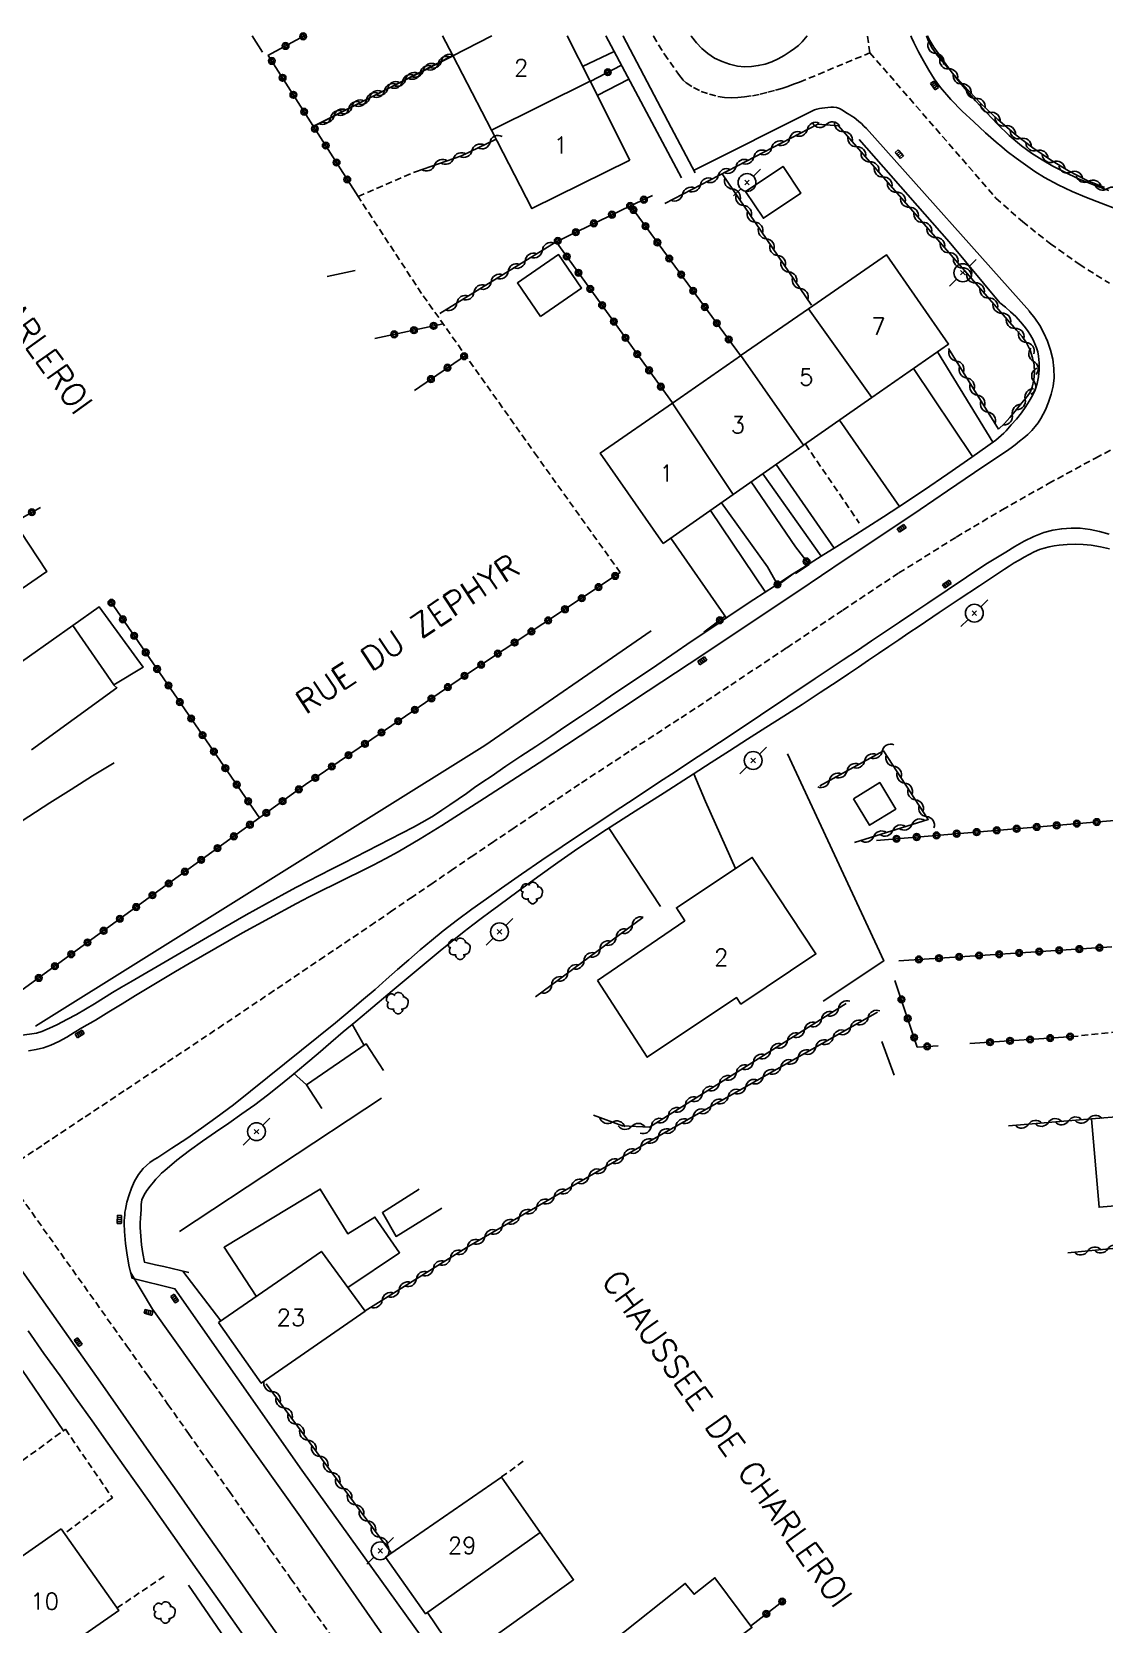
# Model space of a CAD drawing. Header units: millimetres. Extents: x 147000 to 148000, y 141000 to 142001.
# Drawn here: x 147437.1 to 147517.2, y 141881.4 to 142000.3 of the extents above; entities that cross this region are included whole.
import ezdxf
from ezdxf.enums import TextEntityAlignment as Align

# ---------------------------------------------------------------- set-up
doc = ezdxf.new("R2010")
doc.units = ezdxf.units.MM
doc.linetypes.add('DASHED', pattern=[0.75, 0.5, -0.25])
doc.layers.get('0').update_dxf_attribs({"linetype": 'CONTINUOUS'})
for name, color, linetype in [('W0001', 6, 'DASHED'), ('W0004', 5, 'CONTINUOUS'), ('W0008', 7, 'CONTINUOUS'), ('W0010', 4, 'CONTINUOUS'), ('W0014', 7, 'CONTINUOUS'), ('W0017', 7, 'CONTINUOUS'), ('W0051', 7, 'CONTINUOUS'), ('W0101', 7, 'CONTINUOUS'), ('W0104', 1, 'CONTINUOUS'), ('W0112', 1, 'DASHED'), ('W0300', 7, 'CONTINUOUS'), ('W0310', 3, 'CONTINUOUS'), ('W0323', 7, 'CONTINUOUS'), ('W0401', 7, 'CONTINUOUS'), ('W0439', 7, 'CONTINUOUS'), ('W0473', 7, 'CONTINUOUS'), ('W0989', 7, 'CONTINUOUS'), ('W0991', 7, 'CONTINUOUS'), ('W1102', 7, 'CONTINUOUS')]:
    doc.layers.add(name, color=color, linetype=linetype)
doc.styles.get("Standard").update_dxf_attribs({"font": 'romans.shx', "width": 0.85})

# ---------------------------------------------------------------- blocks, each defined once
blk = doc.blocks.new('T473')
for p, q in [((-0.166667, 0.166667), (0.166667, -0.166667)), ((-0.166667, -0.166667), (0.166667, 0.166667)), ((0.500001, 0.500001), (1.000002, 1.000002)), ((-1.000002, -1.000002), (-0.500001, -0.500001))]:
    blk.add_line(p, q)
blk.add_ellipse((0, 0), major_axis=(0.471405, 0.471405), ratio=1, start_param=5.4977871438, end_param=11.780972451)
blk = doc.blocks.new('T300')
for p, q in [((-0.8, 0.51), (-0.86, 0.34)), ((-0.86, 0.34), (-0.86, 0.17)), ((-0.86, 0.17), (-0.74, 0.06)), ((-0.69, 0.63), (-0.8, 0.51)), ((-0.8, -0.06), (-0.74, 0.06)), ((-0.74, 0.06), (-0.69, 0.11)), ((-0.57, 0.69), (-0.69, 0.63)), ((-0.46, 0.69), (-0.57, 0.69)), ((-0.29, 0.63), (-0.46, 0.69)), ((-0.29, 0.63), (-0.17, 0.74)), ((-0.23, 0.57), (-0.29, 0.63)), ((-0.17, 0.74), (-0.06, 0.8)), ((-0.06, 0.8), (0.06, 0.8)), ((0.06, 0.8), (0.23, 0.74)), ((0.23, 0.74), (0.34, 0.63)), ((0.34, 0.63), (0.4, 0.51)), ((0.46, 0.46), (0.34, 0.46)), ((0.4, 0.51), (0.4, 0.46)), ((0.57, 0.4), (0.46, 0.46)), ((0.57, 0.4), (0.69, 0.29)), ((0.69, 0.29), (0.74, 0.17)), ((0.74, 0.06), (0.69, -0.17)), ((0.74, 0.17), (0.74, 0.06)), ((-0.8, -0.17), (-0.8, -0.06)), ((-0.8, -0.23), (-0.8, -0.17)), ((-0.74, -0.34), (-0.8, -0.23)), ((-0.69, -0.4), (-0.74, -0.34)), ((-0.51, -0.46), (-0.69, -0.4)), ((-0.4, -0.46), (-0.51, -0.46)), ((-0.4, -0.46), (-0.34, -0.46)), ((-0.34, -0.46), (-0.34, -0.4)), ((-0.34, -0.51), (-0.34, -0.46)), ((-0.29, -0.63), (-0.34, -0.51)), ((-0.17, -0.74), (-0.29, -0.63)), ((-0.06, -0.8), (-0.17, -0.74)), ((0.06, -0.8), (-0.06, -0.8)), ((0.17, -0.74), (0.06, -0.8)), ((0.23, -0.69), (0.17, -0.74)), ((0.29, -0.46), (0.23, -0.46)), ((0.29, -0.63), (0.23, -0.69)), ((0.46, -0.4), (0.29, -0.46)), ((0.34, -0.51), (0.29, -0.63)), ((0.34, -0.51), (0.34, -0.46)), ((0.57, -0.34), (0.46, -0.4)), ((0.63, -0.29), (0.57, -0.34)), ((0.69, -0.17), (0.63, -0.29))]:
    blk.add_line(p, q)
blk = doc.blocks.new('T401')
for p, q in [((-0.3, 0.3), (0, 0.3)), ((-0.3, -0.25), (-0.3, 0.3)), ((-0.3, 0.15), (0, 0.15)), ((-0.3, 0), (0, 0)), ((0, 0.3), (0, -0.25)), ((-0.3, -0.15), (0, -0.15)), ((-0.3, -0.25), (-0.3, -0.3)), ((-0.3, -0.3), (0, -0.3)), ((0, -0.3), (0, -0.25))]:
    blk.add_line(p, q)
blk = doc.blocks.new('t310o')
at = {"color": 0, "linetype": 'Continuous'}
for centre, start, end in [((-0.5, 0.38), 216.8699, 323.1304), ((0.5, -0.37), 36.8699, 143.1303)]:
    blk.add_arc(centre, 0.625, start, end, dxfattribs=at)
blk = doc.blocks.new('t323o')
at = {"color": 0, "linetype": 'Continuous'}
for radius in [0.25, 0.15]:
    blk.add_circle((0, 0), radius, dxfattribs=at)

msp = doc.modelspace()

# ---------------------------------------------------------------- linework, layer by layer
at = {"layer": 'W0001'}
for points in [[(147483.49, 142000), (147483.51, 141999.97), (147484.33, 141998.65), (147485.21, 141997.38), (147485.38, 141997.14), (147485.56, 141996.91), (147485.75, 141996.68), (147485.97, 141996.49), (147486.51, 141996.14), (147487.09, 141995.85), (147487.7, 141995.63), (147488.32, 141995.47), (147488.82, 141995.39), (147489.33, 141995.37), (147489.83, 141995.39), (147490.33, 141995.44), (147490.92, 141995.52), (147491.5, 141995.64), (147492.07, 141995.78), (147492.64, 141995.93), (147493.1, 141996.07), (147493.55, 141996.22), (147493.99, 141996.38), (147494.44, 141996.54), (147499.69, 141998.73)], [(147499.69, 141998.73), (147499.5, 142000)], [(147499.69, 141998.73), (147509.1, 141987.88), (147511.09, 141986.12), (147513.17, 141984.47), (147515.33, 141982.93), (147517.58, 141981.51)], [(147434.9, 141915.17), (147437.99, 141917.2), (147441.07, 141919.25), (147444.15, 141921.29), (147447.23, 141923.35), (147451.02, 141925.88), (147454.8, 141928.42), (147458.58, 141930.97), (147462.36, 141933.52), (147463.87, 141934.55), (147465.38, 141935.58), (147466.89, 141936.61), (147468.4, 141937.64), (147469.91, 141938.67), (147471.42, 141939.7), (147472.94, 141940.72), (147474.45, 141941.74), (147478.15, 141944.2), (147481.86, 141946.64), (147485.58, 141949.06), (147489.29, 141951.5), (147493.48, 141954.29), (147497.66, 141957.1), (147501.86, 141959.88), (147506.14, 141962.56), (147509.57, 141964.59), (147513.04, 141966.56), (147516.54, 141968.46), (147520.08, 141970.3)], [(147434.9, 141915.17), (147444.18, 141902.12), (147445.72, 141899.95), (147447.25, 141897.77), (147448.78, 141895.6), (147450.31, 141893.43), (147451.84, 141891.26), (147453.37, 141889.08), (147454.9, 141886.91), (147456.44, 141884.74), (147457.97, 141882.57), (147459.51, 141880.41)]]:
    msp.add_lwpolyline(points, dxfattribs=at)
at = {"layer": 'W0004'}
msp.add_lwpolyline([(147444.47, 141907.59), (147446.1, 141904.87), (147457.15, 141889.36), (147468.04, 141873.73), (147480.2, 141856.61), (147493.52, 141837.66), (147505.33, 141821.07), (147515.42, 141806.83), (147524.98, 141793.49), (147534.14, 141780.51), (147543.08, 141767.74), (147552.15, 141755.16), (147561.49, 141741.84), (147567.3, 141733.54), (147579.42, 141716.52), (147592.25, 141698.47), (147601.84, 141684.98), (147611.7, 141671)], dxfattribs=at)
at = {"layer": 'W0008'}
msp.add_lwpolyline([(147486.32, 142000), (147486.37, 141999.94), (147486.73, 141999.48), (147487.13, 141999.04), (147487.58, 141998.67), (147488.09, 141998.34), (147488.64, 141998.08), (147489.21, 141997.87), (147489.8, 141997.74), (147490.32, 141997.69), (147490.84, 141997.7), (147491.35, 141997.77), (147491.86, 141997.88), (147492.36, 141998.05), (147492.83, 141998.27), (147493.29, 141998.53), (147493.73, 141998.82), (147494.05, 141999.04), (147494.35, 141999.28), (147494.63, 141999.55), (147494.88, 141999.84), (147495, 142000)], dxfattribs=at)
at = {"layer": 'W0010'}
msp.add_lwpolyline([(147448.8, 141884.27), (147450.31, 141882.05), (147451.82, 141879.84), (147453.35, 141877.63), (147454.89, 141875.43), (147456.36, 141873.35), (147457.84, 141871.26), (147459.34, 141869.19), (147460.84, 141867.12)], dxfattribs=at)
at = {"layer": 'W0014'}
for points in [[(147479.97, 142000), (147485.62, 141989.4)], [(147481.24, 142000), (147481.26, 141999.97), (147483.05, 141996.56), (147484.85, 141993.16), (147486.64, 141989.76)], [(147518.13, 141987.05), (147516.95, 141987.5), (147515.87, 141987.93), (147514.8, 141988.38), (147513.75, 141988.87), (147512.72, 141989.42), (147512, 141989.87), (147511.3, 141990.35), (147510.62, 141990.86), (147509.95, 141991.37), (147509.53, 141991.71), (147509.12, 141992.05), (147508.71, 141992.4), (147508.32, 141992.76), (147507.44, 141993.57), (147506.58, 141994.38), (147505.74, 141995.24), (147504.96, 141996.14), (147504.5, 141996.78), (147504.08, 141997.44), (147503.7, 141998.12), (147503.32, 141998.81), (147503.14, 141999.16), (147502.96, 141999.51), (147502.8, 141999.87), (147502.75, 142000)], [(147503.99, 142000), (147504.17, 141999.65), (147504.47, 141999.16), (147504.78, 141998.7), (147505.11, 141998.24), (147505.69, 141997.44), (147506.29, 141996.65), (147506.92, 141995.89), (147507.57, 141995.14), (147508.39, 141994.26), (147509.22, 141993.39), (147510.09, 141992.56), (147511.01, 141991.79), (147511.77, 141991.24), (147512.56, 141990.73), (147513.36, 141990.26), (147514.19, 141989.83), (147515.28, 141989.32), (147516.4, 141988.86), (147517.53, 141988.44)], [(147486.55, 141989.97), (147495.54, 141994.48)], [(147495.54, 141994.48), (147495.73, 141994.53), (147495.92, 141994.56), (147496.12, 141994.6), (147496.32, 141994.62), (147496.54, 141994.64), (147496.76, 141994.66), (147496.98, 141994.67), (147497.2, 141994.64), (147497.42, 141994.56), (147497.63, 141994.45), (147497.82, 141994.33), (147498.01, 141994.2), (147498.18, 141994.1), (147498.34, 141994), (147498.5, 141993.89), (147498.65, 141993.77), (147498.86, 141993.61), (147499.05, 141993.44), (147499.24, 141993.26), (147499.43, 141993.07)], [(147499.43, 141993.07), (147511.6, 141979.42)], [(147498.89, 141992.26), (147505.61, 141984.61), (147509.4, 141980.06)], [(147509.39, 141980.06), (147509.81, 141979.73), (147510.2, 141979.39), (147510.58, 141979.02), (147510.94, 141978.63), (147511.2, 141978.32), (147511.45, 141977.99), (147511.68, 141977.65), (147511.88, 141977.29), (147512.01, 141977), (147512.13, 141976.7), (147512.22, 141976.39), (147512.29, 141976.07), (147512.34, 141975.56), (147512.34, 141975.04), (147512.29, 141974.53), (147512.19, 141974.02), (147512.04, 141973.56), (147511.83, 141973.12), (147511.59, 141972.71), (147511.33, 141972.3), (147511, 141971.83), (147510.64, 141971.37), (147510.25, 141970.93), (147509.86, 141970.5), (147509.68, 141970.32), (147509.49, 141970.14), (147509.3, 141969.96), (147509.1, 141969.79)], [(147511.59, 141979.42), (147512.01, 141978.91), (147512.38, 141978.36), (147512.69, 141977.78), (147512.96, 141977.18), (147513.18, 141976.52), (147513.34, 141975.84), (147513.43, 141975.15), (147513.44, 141974.46), (147513.37, 141973.83), (147513.23, 141973.23), (147513.03, 141972.64), (147512.8, 141972.06), (147512.64, 141971.73), (147512.46, 141971.41), (147512.26, 141971.1), (147512.04, 141970.81), (147511.78, 141970.51), (147511.48, 141970.23), (147511.18, 141969.96), (147510.87, 141969.71), (147510.55, 141969.45), (147510.23, 141969.21), (147509.89, 141968.98), (147509.55, 141968.76)], [(147509.55, 141968.76), (147507.51, 141967.38), (147505.48, 141966), (147503.44, 141964.62), (147501.4, 141963.25), (147497.85, 141960.87), (147494.3, 141958.49), (147490.75, 141956.12), (147487.2, 141953.76), (147483.13, 141951.06), (147479.07, 141948.37), (147474.99, 141945.7), (147470.9, 141943.05), (147469.3, 141942.03), (147467.71, 141941.01), (147466.1, 141940.01), (147464.46, 141939.05), (147463.53, 141938.54), (147462.58, 141938.04), (147461.63, 141937.57), (147460.67, 141937.1), (147459.71, 141936.63), (147458.75, 141936.16), (147457.8, 141935.68), (147456.85, 141935.19), (147454.83, 141934.1), (147452.82, 141932.98), (147450.82, 141931.85), (147448.83, 141930.7), (147447.82, 141930.11), (147446.82, 141929.51), (147445.82, 141928.91), (147444.83, 141928.3), (147443.83, 141927.69), (147442.84, 141927.08), (147441.84, 141926.48), (147440.83, 141925.89), (147440.26, 141925.55), (147439.7, 141925.2), (147439.11, 141924.87), (147438.5, 141924.6), (147437.96, 141924.41), (147437.4, 141924.27), (147436.84, 141924.17)], [(147509.1, 141969.79), (147507.31, 141968.52), (147505.5, 141967.27), (147503.68, 141966.03), (147501.85, 141964.81), (147500.7, 141964.06), (147499.54, 141963.31), (147498.37, 141962.58), (147497.21, 141961.85), (147496.04, 141961.12), (147494.88, 141960.39), (147493.71, 141959.65), (147492.56, 141958.9), (147491.02, 141957.89), (147489.48, 141956.86), (147487.95, 141955.83), (147486.42, 141954.8), (147484.9, 141953.76), (147483.37, 141952.72), (147481.84, 141951.69), (147480.31, 141950.66), (147479.2, 141949.91), (147478.08, 141949.16), (147476.97, 141948.42), (147475.85, 141947.67), (147474.74, 141946.92), (147473.62, 141946.18), (147472.5, 141945.43), (147471.39, 141944.68), (147470.77, 141944.26), (147470.16, 141943.84), (147469.55, 141943.41), (147468.94, 141942.98), (147468.32, 141942.56), (147467.7, 141942.15), (147467.08, 141941.74), (147466.44, 141941.36), (147465.59, 141940.88), (147464.73, 141940.43), (147463.86, 141939.99), (147462.99, 141939.55), (147462.11, 141939.1), (147461.24, 141938.65), (147460.36, 141938.2), (147459.48, 141937.76), (147458.61, 141937.31), (147457.73, 141936.86), (147456.86, 141936.4), (147455.99, 141935.94), (147453.09, 141934.33), (147450.21, 141932.68), (147447.34, 141931.01), (147444.47, 141929.34), (147443.79, 141928.94), (147443.12, 141928.53), (147442.44, 141928.12), (147441.77, 141927.7), (147441.09, 141927.3), (147440.41, 141926.9), (147439.71, 141926.51), (147439.01, 141926.15), (147438.63, 141925.96), (147438.24, 141925.79), (147437.84, 141925.63), (147437.44, 141925.49)], [(147446.43, 141916.17), (147447.55, 141916.9), (147448.66, 141917.64), (147449.75, 141918.39), (147450.83, 141919.17), (147452.14, 141920.15), (147453.42, 141921.16), (147454.7, 141922.18), (147455.97, 141923.2), (147457.24, 141924.22), (147458.5, 141925.25), (147459.76, 141926.28), (147461.02, 141927.32), (147461.87, 141928.04), (147462.72, 141928.77), (147463.56, 141929.51), (147464.4, 141930.25), (147465.24, 141930.98), (147466.09, 141931.71), (147466.95, 141932.43), (147467.82, 141933.13), (147468.88, 141933.96), (147469.96, 141934.76), (147471.06, 141935.54), (147472.16, 141936.32), (147473.66, 141937.37), (147475.17, 141938.41), (147476.69, 141939.43), (147478.21, 141940.45), (147479.36, 141941.22), (147480.51, 141941.98), (147481.66, 141942.74), (147482.82, 141943.5), (147483.97, 141944.26), (147485.13, 141945.02), (147486.28, 141945.78), (147487.43, 141946.54), (147489.47, 141947.89), (147491.52, 141949.25), (147493.56, 141950.62), (147495.6, 141951.98), (147496.65, 141952.68), (147497.7, 141953.39), (147498.75, 141954.09), (147499.81, 141954.8), (147500.86, 141955.51), (147501.91, 141956.21), (147502.97, 141956.91), (147504.02, 141957.61), (147505.47, 141958.58), (147506.9, 141959.56), (147508.35, 141960.52), (147509.84, 141961.43), (147510.52, 141961.84), (147511.2, 141962.24), (147511.92, 141962.61), (147512.67, 141962.89), (147513.34, 141963.06), (147514.02, 141963.18), (147514.71, 141963.23), (147515.4, 141963.21), (147516.13, 141963.12), (147516.85, 141962.97), (147517.55, 141962.77)], [(147517.59, 141961.67), (147516.91, 141961.83), (147516.22, 141961.94), (147515.62, 141962), (147515.02, 141962.02), (147514.43, 141961.99), (147513.83, 141961.94), (147513.46, 141961.89), (147513.08, 141961.82), (147512.71, 141961.73), (147512.35, 141961.62), (147511.96, 141961.45), (147511.58, 141961.26), (147511.21, 141961.05), (147510.84, 141960.84), (147510.47, 141960.62), (147510.1, 141960.39), (147509.73, 141960.16), (147509.37, 141959.91)], [(147509.37, 141959.91), (147507.87, 141958.92), (147506.36, 141957.92), (147504.86, 141956.92), (147503.36, 141955.91), (147502.6, 141955.4), (147501.85, 141954.89), (147501.1, 141954.38), (147500.34, 141953.86), (147499.59, 141953.35), (147498.83, 141952.83), (147498.08, 141952.33), (147497.32, 141951.82), (147495.97, 141950.94), (147494.62, 141950.06), (147493.27, 141949.18), (147491.91, 141948.32), (147490.55, 141947.45), (147489.2, 141946.58), (147487.84, 141945.71), (147486.48, 141944.84), (147484.33, 141943.46), (147482.16, 141942.09), (147480, 141940.7), (147477.87, 141939.28), (147476.37, 141938.24), (147474.89, 141937.18), (147473.42, 141936.11), (147471.96, 141935.03), (147471.31, 141934.55), (147470.66, 141934.07), (147470.02, 141933.59), (147469.39, 141933.09), (147467.58, 141931.64), (147465.79, 141930.15), (147464.01, 141928.66), (147462.23, 141927.17), (147461.29, 141926.38), (147460.35, 141925.59), (147459.42, 141924.79), (147458.48, 141923.99), (147457.55, 141923.2), (147456.6, 141922.41), (147455.65, 141921.64), (147454.69, 141920.87), (147453.74, 141920.15), (147452.77, 141919.46), (147451.8, 141918.78), (147450.81, 141918.11), (147449.84, 141917.43), (147448.87, 141916.73), (147447.92, 141916), (147447.01, 141915.23), (147446.78, 141915.03), (147446.57, 141914.82), (147446.36, 141914.6), (147446.17, 141914.37), (147445.92, 141914.06), (147445.68, 141913.75), (147445.47, 141913.41), (147445.31, 141913.04), (147445.27, 141912.87), (147445.26, 141912.69), (147445.26, 141912.51), (147445.26, 141912.33), (147445.23, 141912), (147445.21, 141911.67), (147445.19, 141911.33), (147445.18, 141910.99), (147445.22, 141910.34), (147445.28, 141909.69), (147445.38, 141909.04), (147445.5, 141908.39)], [(147437.43, 141925.49), (147436.19, 141925.32)], [(147444.57, 141907.18), (147444.36, 141908.04), (147444.2, 141908.91), (147444.08, 141909.79), (147444.01, 141910.67), (147444, 141910.88), (147443.99, 141911.09), (147443.99, 141911.29), (147443.99, 141911.5), (147444, 141911.71), (147444.02, 141911.92), (147444.04, 141912.13), (147444.07, 141912.33), (147444.19, 141912.88), (147444.35, 141913.41), (147444.54, 141913.93), (147444.76, 141914.43), (147444.9, 141914.69), (147445.05, 141914.94), (147445.22, 141915.17), (147445.41, 141915.39), (147445.64, 141915.62), (147445.89, 141915.83), (147446.16, 141916.02), (147446.44, 141916.19)], [(147445.48, 141908.39), (147445.69, 141908.35), (147445.91, 141908.3), (147446.12, 141908.25), (147446.33, 141908.2), (147446.95, 141908.06), (147447.57, 141907.91), (147448.19, 141907.77), (147448.81, 141907.62)], [(147548.99, 141763.9), (147535.04, 141783.04), (147517.62, 141808.08), (147508.08, 141821.49), (147492.16, 141843.61), (147475.06, 141868.07), (147457.26, 141892.86), (147447.77, 141906.4), (147444.56, 141907.2)], [(147451.21, 141904.02), (147448.36, 141907.72)], [(147435.5, 141901.62), (147439.45, 141895.8)]]:
    msp.add_lwpolyline(points, dxfattribs=at)
at = {"layer": 'W0017'}
for points in [[(147478.23, 141997.7), (147480.58, 141998.84)], [(147481.69, 141996.76), (147479.32, 141995.55)], [(147504.74, 141976.4), (147508.88, 141969.64)], [(147507.34, 141968.58), (147502.94, 141975.14)], [(147497.41, 141971.29), (147501.91, 141964.85)], [(147497.02, 141961.72), (147492.68, 141967.98)], [(147490.82, 141966.67), (147494.12, 141961.82)], [(147491.69, 141967.29), (147496.04, 141961.12)], [(147492.05, 141960.33), (147488.59, 141965.12)], [(147487.77, 141964.54), (147491.89, 141958.45)], [(147484.82, 141962.48), (147488.97, 141956.49)], [(147428.4, 141935.86), (147430.49, 141937.35), (147432.59, 141938.82), (147434.71, 141940.26), (147436.85, 141941.68), (147438.43, 141942.7), (147440.02, 141943.71), (147441.62, 141944.71), (147443.23, 141945.68)], [(147489.65, 141937.79), (147487.4, 141942.8), (147486.53, 141944.87)], [(147480.21, 141940.79), (147484.04, 141934.95)], [(147461.02, 141926.16), (147461.91, 141924.58)], [(147456.64, 141922.5), (147457.6, 141921.65)]]:
    msp.add_lwpolyline(points, dxfattribs=at)
at = {"layer": 'W0051'}
for points in [[(147435.31, 141909.21), (147440.3, 141902.13), (147442.21, 141899.42), (147444.11, 141896.71), (147446.01, 141893.99), (147447.92, 141891.28), (147449.82, 141888.57), (147451.72, 141885.85), (147453.62, 141883.14), (147455.53, 141880.43)], [(147453.07, 141880.25), (147451.25, 141882.84), (147449.43, 141885.42), (147447.61, 141888.01), (147445.79, 141890.59), (147443.96, 141893.18), (147442.77, 141894.86), (147441.58, 141896.54), (147440.38, 141898.22), (147439.19, 141899.9), (147437.99, 141901.58), (147436.8, 141903.26)]]:
    msp.add_lwpolyline(points, dxfattribs=at)
at = {"layer": 'W0101'}
for points in [[(147467.77, 142000), (147468.54, 141998.52)], [(147478.79, 141996.6), (147477.07, 142000)], [(147468.54, 141998.52), (147471.42, 141992.94)], [(147481.76, 141990.72), (147478.79, 141996.6)], [(147471.42, 141992.94), (147474.44, 141987.09), (147481.76, 141990.72)], [(147499.82, 141972.97), (147505.56, 141976.97), (147500.92, 141983.64), (147495.09, 141979.61)], [(147495.09, 141979.61), (147490.08, 141976.15)], [(147490.08, 141976.15), (147490.09, 141976.14), (147484.95, 141972.57)], [(147484.95, 141972.57), (147479.55, 141968.83), (147484.24, 141962.07)], [(147494.72, 141969.41), (147499.82, 141972.97)], [(147489.47, 141965.73), (147494.71, 141969.4), (147494.72, 141969.41)], [(147484.24, 141962.07), (147489.47, 141965.73)], [(147432.5, 141883.74), (147439.28, 141888.47)], [(147439.28, 141888.47), (147443.58, 141882.37), (147436.78, 141877.65)]]:
    msp.add_lwpolyline(points, dxfattribs=at)
for points in [[(147479.35, 141929.42), (147485.86, 141933.89), (147485.23, 141934.86), (147490.9, 141938.62), (147495.66, 141931.42), (147490.05, 141927.67), (147489.73, 141928.16), (147483.06, 141923.7)], [(147451.03, 141903.89), (147454.22, 141899.34), (147461.99, 141904.74), (147458.72, 141909.19)], [(147463.51, 141886.36), (147466.5, 141882.13), (147475.06, 141888.2), (147472.17, 141892.33)]]:
    msp.add_lwpolyline(points, close=True, dxfattribs=at)
at = {"layer": 'W0104'}
for points in [[(147490.39, 141988.36), (147493.2, 141990.24), (147494.53, 141988.25), (147491.73, 141986.37)], [(147475.07, 141979.04), (147478.15, 141981.16), (147476.43, 141983.66), (147473.36, 141981.54)], [(147481.89, 141874.39), (147490.87, 141881.1), (147488.11, 141884.82), (147486.56, 141883.58), (147485.9, 141884.39), (147478.62, 141878.61)]]:
    msp.add_lwpolyline(points, close=True, dxfattribs=at)
for points in [[(147414.65, 141968.61), (147424.09, 141970.62), (147426.49, 141962.68), (147428.5, 141963.22), (147428.51, 141963.22), (147429.86, 141963.58), (147430.1, 141962.15), (147428.66, 141961.9), (147427.02, 141961.03), (147427.97, 141959.48), (147435.56, 141964), (147438.21, 141959.99), (147427.86, 141952.85)], [(147431.17, 141949.74), (147433.66, 141951.36), (147440.14, 141955.95), (147442.12, 141957.34), (147445.39, 141952.83), (147443.22, 141951.52), (147443.22, 141951.5), (147443.44, 141951.3), (147437.05, 141946.65)], [(147443.22, 141951.52), (147440.14, 141955.95)], [(147463.35, 141922.72), (147462.07, 141924.69), (147457.6, 141921.65), (147458.75, 141919.87)], [(147518.71, 141919.3), (147516.25, 141919.09), (147516.81, 141912.49), (147519.2, 141912.7)], [(147460.68, 141906.51), (147464.55, 141909.09), (147462.71, 141911.76), (147460.68, 141910.51), (147458.63, 141913.85), (147451.45, 141909.5), (147453.85, 141905.84)], [(147466.02, 141913.85), (147463.27, 141912.09), (147464.29, 141910.31), (147467.71, 141912.42)], [(147466.63, 141882.22), (147469.08, 141878.62), (147477.55, 141884.67), (147475.05, 141888.19)]]:
    msp.add_lwpolyline(points, dxfattribs=at)
at = {"layer": 'W0112'}
for points in [[(147481.04, 141959.9), (147474.85, 141968.55), (147466.2, 141980.75), (147461.46, 141988), (147465.74, 141989.84)], [(147494.87, 141969.49), (147498.89, 141963.6)], [(147518.24, 141925.59), (147515.25, 141925.29)], [(147435.78, 141893.13), (147439.6, 141895.91), (147443.1, 141890.79), (147439.53, 141888.11)], [(147472.17, 141892.35), (147473.8, 141893.52)], [(147443.45, 141882.56), (147447.07, 141885)]]:
    msp.add_lwpolyline(points, dxfattribs=at)
at = {"layer": 'W0300'}
for points in [[(147459.15, 141982.02), (147461.25, 141982.46)], [(147483.36, 141955.56), (147470.92, 141946.99), (147437.37, 141926.03)], [(147493.54, 141946.37), (147500.72, 141930.9), (147496.2, 141927.88)], [(147500.57, 141924.87), (147501.49, 141922.36)], [(147448.11, 141910.68), (147463.2, 141920.64)]]:
    msp.add_lwpolyline(points, dxfattribs=at)
at = {"layer": 'W0310'}
for points in [[(147453.54, 142000), (147454.31, 141998.79)], [(147517.21, 141988.66), (147515.92, 141989.19), (147514.52, 141989.91), (147513.17, 141990.74), (147511.87, 141991.63), (147510.62, 141992.59), (147509.25, 141993.75), (147507.94, 141994.98), (147506.7, 141996.28), (147505.5, 141997.62), (147505.1, 141998.08), (147504.7, 141998.56), (147504.34, 141999.08), (147504.04, 141999.64), (147503.92, 142000)], [(147468.55, 141998.5), (147458.07, 141993.22)], [(147458.32, 141993.33), (147468.53, 141998.54)], [(147484.37, 141987.48), (147495.79, 141993.41), (147497.33, 141993.28), (147510.65, 141978)], [(147471.71, 141992.26), (147469.17, 141991.04), (147465.74, 141989.84)], [(147495.33, 141979.88), (147488.64, 141989.7)], [(147476.24, 141984.62), (147467.56, 141979.26)], [(147510.65, 141978), (147511.05, 141977.55), (147511.39, 141977.06), (147511.65, 141976.52), (147511.84, 141975.95), (147511.95, 141975.41), (147511.98, 141974.85), (147511.94, 141974.3), (147511.82, 141973.76), (147511.65, 141973.39), (147511.43, 141973.05), (147511.17, 141972.74), (147510.92, 141972.43), (147510.54, 141971.95), (147510.14, 141971.49), (147509.73, 141971.04), (147509.3, 141970.61)], [(147509.3, 141970.61), (147505.57, 141976.65)], [(147495.95, 141943.98), (147500.7, 141946.6), (147504.05, 141941.47), (147498.54, 141939.74)], [(147474.71, 141928.21), (147482.73, 141934.15)], [(147461.99, 141904.75), (147469.72, 141909.58), (147483.71, 141917.71), (147500.26, 141927.06)], [(147497.92, 141927.71), (147483.22, 141918.48), (147481.21, 141918.57), (147479.03, 141919.36)], [(147516.25, 141919.09), (147510.03, 141918.58)], [(147541.79, 141911.8), (147525.31, 141910.14), (147514.46, 141909.09)], [(147463.95, 141886.65), (147454.6, 141899.31)]]:
    msp.add_lwpolyline(points, dxfattribs=at)
at = {"layer": 'W0323'}
for points in [[(147454.72, 141998.52), (147457.43, 142000)], [(147454.74, 141998.54), (147461.46, 141988)], [(147478.79, 141996.58), (147481.13, 141997.81)], [(147490.03, 141976.11), (147481.8, 141987.3), (147483.46, 141988.06)], [(147481.8, 141987.3), (147476.24, 141984.62), (147484.95, 141972.58)], [(147467.81, 141978.48), (147462.7, 141977.39)], [(147465.67, 141973.51), (147469.47, 141976.13)], [(147435.79, 141963.66), (147437.73, 141964.77)], [(147494.14, 141961.82), (147495.14, 141960.5), (147494.14, 141959.84)], [(147481.04, 141959.9), (147469.49, 141952.25), (147457.54, 141944.08), (147446.23, 141935.91), (147435.18, 141927.86)], [(147493.95, 141959.81), (147492.81, 141958.96), (147492.05, 141960.33)], [(147442.93, 141957.8), (147454.09, 141941.59)], [(147488.91, 141956.66), (147487.27, 141955.45)], [(147530.13, 141938.93), (147528.62, 141942.28), (147500.19, 141939.9)], [(147517.75, 141931.94), (147501.86, 141930.91)], [(147504.78, 141924.56), (147503.22, 141924.46), (147501.56, 141929.44)], [(147515.24, 141925.28), (147507.16, 141924.73)], [(147490.76, 141881.2), (147493.28, 141883.15)]]:
    msp.add_lwpolyline(points, dxfattribs=at)
at = {"layer": 'W0439'}
msp.add_lwpolyline([(147498.45, 141943), (147500.42, 141944.21), (147501.62, 141942.24), (147499.66, 141941.03)], close=True, dxfattribs=at)
at = {"layer": 'W1102'}
for points in [[(147468.49, 141998.49), (147471.45, 142000)], [(147471.42, 141992.94), (147478.79, 141996.6)], [(147499.82, 141972.97), (147495.09, 141979.61)], [(147494.72, 141969.41), (147490.05, 141976.11)], [(147484.92, 141972.58), (147489.47, 141965.73)]]:
    msp.add_lwpolyline(points, dxfattribs=at)

# ---------------------------------------------------------------- block references
at = {"layer": 'W0300'}
for p in [(147474.5, 141935.97), (147469.08, 141931.8), (147464.45, 141927.74), (147447.06, 141882.22)]:
    msp.add_blockref('T300', p, dxfattribs=at)
at = {"layer": 'W0310'}
for p, rotation in [((147504.62, 141998.68), 125.2243193520011), ((147467.45, 141997.95), 206.7376019890227), ((147467.68, 141998.1), 27.01913096661181), ((147505.58, 141997.53), 131.7086490273001), ((147464.77, 141996.6), 206.7376019890227), ((147465.01, 141996.74), 27.01913096661181), ((147466.11, 141997.27), 206.7376019890227), ((147466.34, 141997.42), 27.01913096661181), ((147506.58, 141996.41), 131.7086490273001), ((147462.33, 141995.38), 27.01913096661181), ((147463.43, 141995.92), 206.7376019890227), ((147463.67, 141996.06), 27.01913096661181), ((147507.61, 141995.33), 133.976722766856), ((147460.75, 141994.57), 206.7376019890227), ((147461, 141994.69), 27.01913096661181), ((147462.09, 141995.25), 206.7376019890227), ((147508.69, 141994.28), 136.6691484279248), ((147459.41, 141993.9), 206.7376019890227), ((147459.66, 141994.01), 27.01913096661181), ((147495.02, 141993.01), 27.4508951759246), ((147496.42, 141993.36), 355.1135379620641), ((147497.71, 141992.84), 311.0777086779022), ((147509.8, 141993.28), 139.7850669823426), ((147471.31, 141992.06), 205.5209489157664), ((147493.69, 141992.32), 27.4508951759246), ((147498.7, 141991.71), 311.0777086779022), ((147510.96, 141992.33), 142.6159691257328), ((147468.58, 141990.84), 199.2893006265457), ((147469.96, 141991.42), 205.5209489157664), ((147491.02, 141990.94), 27.4508951759246), ((147492.35, 141991.63), 27.4508951759246), ((147499.69, 141990.58), 311.0777086779022), ((147512.17, 141991.43), 145.2811271097273), ((147513.41, 141990.59), 148.6545986465434), ((147467.16, 141990.34), 199.2893006265457), ((147488.36, 141989.55), 27.4508951759246), ((147489.69, 141990.24), 27.4508951759246), ((147500.67, 141989.45), 311.0777086779022), ((147514.69, 141989.82), 152.7333924178459), ((147487.03, 141988.86), 27.4508951759246), ((147489.42, 141988.56), 124.2799938834211), ((147501.66, 141988.32), 311.0777086779022), ((147516.03, 141989.14), 157.5666417898298), ((147517.43, 141988.59), 162.0998029878619), ((147485.7, 141988.17), 27.4508951759246), ((147490.26, 141987.32), 124.2799938834211), ((147502.64, 141987.19), 311.0777086779022), ((147491.11, 141986.08), 124.2799938834211), ((147503.63, 141986.06), 311.0777086779022), ((147491.95, 141984.84), 124.2799938834211), ((147504.61, 141984.93), 311.0777086779022), ((147475.22, 141983.99), 211.7105686492205), ((147492.8, 141983.6), 124.2799938834211), ((147505.6, 141983.8), 311.0777086779022), ((147472.67, 141982.41), 211.7105686492205), ((147473.94, 141983.2), 211.7105686492205), ((147493.64, 141982.36), 124.2799938834211), ((147506.59, 141982.67), 311.0777086779022), ((147471.39, 141981.63), 211.7105686492205), ((147494.49, 141981.12), 124.2799938834211), ((147507.57, 141981.54), 311.0777086779022), ((147468.84, 141980.05), 211.7105686492205), ((147470.11, 141980.84), 211.7105686492205), ((147508.56, 141980.41), 311.0777086779022), ((147509.54, 141979.28), 311.0777086779022), ((147510.53, 141978.14), 311.0777086779022), ((147511.37, 141977.08), 303.9731565560401), ((147506.15, 141975.71), 121.6941634469445), ((147511.9, 141975.68), 281.0390202355185), ((147506.93, 141974.44), 121.6941634469445), ((147511.92, 141974.2), 257.03881397052), ((147507.72, 141973.16), 121.6941634469445), ((147511.28, 141972.86), 230.8231143212536), ((147508.51, 141971.89), 121.6941634469445), ((147510.32, 141971.7), 229.2522222072185), ((147499.29, 141945.83), 28.90091407197778), ((147500.61, 141946.55), 28.90091407197778), ((147501.46, 141945.43), 303.114067410599), ((147496.67, 141944.38), 28.90091407197778), ((147497.98, 141945.1), 28.90091407197778), ((147502.28, 141944.18), 303.114067410599), ((147503.1, 141942.92), 303.114067410599), ((147503.92, 141941.67), 303.114067410599), ((147502.83, 141941.09), 197.499154914963), ((147499.97, 141940.19), 197.499154914963), ((147501.4, 141940.64), 197.499154914963), ((147481.94, 141933.56), 36.54149944341546), ((147480.74, 141932.67), 36.54149944341546), ((147479.53, 141931.78), 36.54149944341546), ((147477.12, 141929.99), 36.54149944341546), ((147478.33, 141930.89), 36.54149944341546), ((147475.92, 141929.1), 36.54149944341546), ((147496.07, 141926.55), 212.1393627643259), ((147497.34, 141927.35), 212.1393627643259), ((147499.56, 141926.66), 29.45706853547797), ((147494.8, 141925.75), 212.1393627643259), ((147496.95, 141925.19), 29.45706853547797), ((147498.25, 141925.92), 29.45706853547797), ((147492.26, 141924.16), 212.1393627643259), ((147493.53, 141924.95), 212.1393627643259), ((147495.64, 141924.45), 29.45706853547797), ((147490.98, 141923.36), 212.1393627643259), ((147493.03, 141922.97), 29.45706853547797), ((147494.34, 141923.71), 29.45706853547797), ((147488.44, 141921.76), 212.1393627643259), ((147489.71, 141922.56), 212.1393627643259), ((147491.72, 141922.24), 29.45706853547797), ((147487.17, 141920.96), 212.1393627643259), ((147489.11, 141920.76), 29.45706853547797), ((147490.42, 141921.5), 29.45706853547797), ((147484.63, 141919.37), 212.1393627643259), ((147485.9, 141920.17), 212.1393627643259), ((147486.5, 141919.29), 29.45706853547797), ((147487.81, 141920.02), 29.45706853547797), ((147480.44, 141918.85), 160.0147783841305), ((147481.89, 141918.54), 177.29669012067), ((147483.36, 141918.57), 212.1393627643259), ((147485.19, 141918.55), 29.45706853547797), ((147511.53, 141918.7), 184.7063986430805), ((147513.02, 141918.83), 184.7063986430805), ((147514.52, 141918.95), 184.7063986430805), ((147516.01, 141919.07), 184.7063986430805), ((147482.59, 141917.06), 30.17387589028963), ((147483.89, 141917.81), 29.45706853547797), ((147481.29, 141916.3), 30.17387589028963), ((147478.7, 141914.8), 30.17387589028963), ((147480, 141915.55), 30.17387589028963), ((147476.11, 141913.29), 30.17387589028963), ((147477.4, 141914.04), 30.17387589028963), ((147474.81, 141912.54), 30.17387589028963), ((147472.21, 141911.03), 30.17387589028963), ((147473.51, 141911.78), 30.17387589028963), ((147470.92, 141910.27), 30.17387589028963), ((147468.35, 141908.72), 31.95605352067667), ((147469.62, 141909.52), 31.95605352067667), ((147515.96, 141909.23), 185.5412284094485), ((147517.45, 141909.38), 185.5412284094485), ((147467.08, 141907.93), 31.95605352067667), ((147464.53, 141906.34), 31.95605352067667), ((147465.81, 141907.13), 31.95605352067667), ((147463.26, 141905.55), 31.95605352067667), ((147455.04, 141898.72), 126.4206052962739), ((147455.93, 141897.51), 126.4206052962739), ((147456.82, 141896.3), 126.4206052962739), ((147457.71, 141895.1), 126.4206052962739), ((147458.6, 141893.89), 126.4206052962739), ((147459.49, 141892.68), 126.4206052962739), ((147460.38, 141891.47), 126.4206052962739), ((147461.27, 141890.27), 126.4206052962739), ((147462.16, 141889.06), 126.4206052962739), ((147463.05, 141887.85), 126.4206052962739)]:
    msp.add_blockref('t310o', p, dxfattribs=dict(at, rotation=rotation))
at = {"layer": 'W0323'}
for p, rotation in [((147457.35, 141999.96), 28.59519657605493), ((147455.01, 141998.12), 302.5063495420964), ((147456.04, 141999.24), 28.59519657605493), ((147480.11, 141997.28), 27.59032626838229), ((147455.82, 141996.86), 302.5063495420964), ((147456.62, 141995.59), 302.5063495420964), ((147457.43, 141994.33), 302.5063495420964), ((147458.23, 141993.06), 302.5063495420964), ((147459.04, 141991.8), 302.5063495420964), ((147459.85, 141990.53), 302.5063495420964), ((147460.65, 141989.27), 302.5063495420964), ((147482.81, 141987.76), 24.50614827477088), ((147480.42, 141986.64), 205.7673081354726), ((147481.77, 141987.29), 205.7673081354726), ((147482.03, 141986.99), 126.3509686800891), ((147477.72, 141985.33), 205.7673081354726), ((147479.07, 141985.99), 205.7673081354726), ((147482.92, 141985.78), 126.3509686800891), ((147476.37, 141984.68), 205.7673081354726), ((147483.81, 141984.57), 126.3509686800891), ((147477.04, 141983.52), 305.8505018772711), ((147484.7, 141983.36), 126.3509686800891), ((147477.92, 141982.3), 305.8505018772711), ((147485.59, 141982.16), 126.3509686800891), ((147478.8, 141981.09), 305.8505018772711), ((147486.48, 141980.95), 126.3509686800891), ((147479.68, 141979.87), 305.8505018772711), ((147487.36, 141979.74), 126.3509686800891), ((147465.63, 141978.01), 192.0075129451205), ((147467.1, 141978.33), 192.0075129451205), ((147480.56, 141978.65), 305.8505018772711), ((147488.25, 141978.53), 126.3509686800891), ((147464.16, 141977.7), 192.0075129451205), ((147481.43, 141977.44), 305.8505018772711), ((147489.14, 141977.32), 126.3509686800891), ((147469.37, 141976.06), 34.53371619910894), ((147482.31, 141976.22), 305.8505018772711), ((147466.9, 141974.36), 34.53371619910894), ((147468.14, 141975.21), 34.53371619910894), ((147483.19, 141975.01), 305.8505018772711), ((147484.07, 141973.79), 305.8505018772711), ((147437.09, 141964.41), 29.76443656252037), ((147494.96, 141960.74), 307.2514014353811), ((147479.41, 141958.82), 213.510040552519), ((147480.66, 141959.65), 213.510040552519), ((147492.78, 141959.02), 119.2219581467901), ((147443.03, 141957.65), 304.5503240127425), ((147478.16, 141957.99), 213.510040552519), ((147476.91, 141957.16), 213.510040552519), ((147443.88, 141956.41), 304.5503240127425), ((147474.4, 141955.51), 213.510040552519), ((147475.65, 141956.33), 213.510040552519), ((147488.48, 141956.34), 216.3081923129153), ((147444.73, 141955.18), 304.5503240127425), ((147473.15, 141954.68), 213.510040552519), ((147445.59, 141953.94), 304.5503240127425), ((147470.65, 141953.02), 213.510040552519), ((147471.9, 141953.85), 213.510040552519), ((147446.44, 141952.7), 304.5503240127425), ((147469.4, 141952.19), 214.378110561559), ((147447.29, 141951.47), 304.5503240127425), ((147466.93, 141950.5), 214.378110561559), ((147468.16, 141951.35), 214.378110561559), ((147448.14, 141950.23), 304.5503240127425), ((147465.69, 141949.65), 214.378110561559), ((147448.99, 141949), 304.5503240127425), ((147464.45, 141948.8), 214.378110561559), ((147449.84, 141947.76), 304.5503240127425), ((147461.97, 141947.11), 214.378110561559), ((147463.21, 141947.96), 214.378110561559), ((147450.69, 141946.53), 304.5503240127425), ((147460.74, 141946.26), 214.378110561559), ((147451.54, 141945.29), 304.5503240127425), ((147458.26, 141944.57), 214.378110561559), ((147459.5, 141945.42), 214.378110561559), ((147452.39, 141944.06), 304.5503240127425), ((147457.03, 141943.71), 215.852457730193), ((147453.24, 141942.82), 304.5503240127425), ((147455.82, 141942.83), 215.852457730193), ((147453.38, 141941.07), 215.852457730193), ((147454.6, 141941.95), 215.852457730193), ((147515.14, 141941.15), 184.7889904095348), ((147516.63, 141941.27), 184.7889904095348), ((147452.17, 141940.2), 215.852457730193), ((147501.68, 141940.02), 184.7889904095348), ((147503.18, 141940.15), 184.7889904095348), ((147504.67, 141940.27), 184.7889904095348), ((147506.17, 141940.4), 184.7889904095348), ((147507.66, 141940.52), 184.7889904095348), ((147509.16, 141940.65), 184.7889904095348), ((147510.65, 141940.77), 184.7889904095348), ((147512.15, 141940.9), 184.7889904095348), ((147513.64, 141941.02), 184.7889904095348), ((147450.95, 141939.32), 215.852457730193), ((147448.52, 141937.56), 215.852457730193), ((147449.74, 141938.44), 215.852457730193), ((147447.31, 141936.68), 215.852457730193), ((147446.09, 141935.8), 216.0581668035684), ((147443.66, 141934.04), 216.0581668035684), ((147444.88, 141934.92), 216.0581668035684), ((147442.45, 141933.15), 216.0581668035684), ((147441.24, 141932.27), 216.0581668035684), ((147512.34, 141931.59), 183.705443046972), ((147513.83, 141931.69), 183.705443046972), ((147515.33, 141931.78), 183.705443046972), ((147516.83, 141931.88), 183.705443046972), ((147438.81, 141930.5), 216.0581668035684), ((147440.03, 141931.39), 216.0581668035684), ((147503.35, 141931.01), 183.705443046972), ((147504.85, 141931.1), 183.705443046972), ((147506.35, 141931.2), 183.705443046972), ((147507.84, 141931.3), 183.705443046972), ((147509.34, 141931.39), 183.705443046972), ((147510.84, 141931.49), 183.705443046972), ((147437.6, 141929.62), 216.0581668035684), ((147502.04, 141928.02), 108.4246060021646), ((147502.51, 141926.6), 108.4246060021646), ((147502.99, 141925.17), 108.4246060021646), ((147503.97, 141924.51), 183.9083674345459), ((147508.66, 141924.83), 183.9083674344582), ((147510.15, 141924.93), 183.9083674344582), ((147511.65, 141925.03), 183.9083674344582), ((147513.15, 141925.13), 183.9083674344582), ((147514.64, 141925.24), 183.9083674344582), ((147493.13, 141883.04), 37.81658140576356), ((147491.95, 141882.12), 37.81658140576356)]:
    msp.add_blockref('t323o', p, dxfattribs=dict(at, rotation=rotation))
at = {"layer": 'W0401'}
for p, rotation in [((147504.63, 141996.38), 35.96058079236762), ((147501.78, 141991.05), 221.7386936127229), ((147501.97, 141963.33), 123.9100580551704), ((147505.52, 141958.91), 304.2841525249684), ((147487.08, 141953.44), 123.5346435376298), ((147440.59, 141925.57), 121.2612014120128), ((147443.78, 141911.58), 357.9472067086334), ((147447.88, 141905.76), 35.05306721772637), ((147445.83, 141904.79), 76.04365521961418), ((147440.42, 141902.33), 215.1620547250794)]:
    msp.add_blockref('T401', p, dxfattribs=dict(at, rotation=rotation))
at = {"layer": 'W0473'}
for p in [(147490.51, 141989.04), (147506.63, 141982.3), (147507.49, 141956.87), (147490.97, 141945.87), (147472.02, 141933.07), (147453.87, 141918.14), (147463.11, 141886.83)]:
    msp.add_blockref('T473', p, dxfattribs=at)

# ---------------------------------------------------------------- texts
at = {"layer": 'W0989'}
for s, rotation, p in [('CHAUSSEE DE CHARLEROI', 305.532, (147422.79, 141996.07)), ('RUE DU ZEPHYR', 33.5313, (147457.56, 141949.25)), ('CHAUSSEE DE CHARLEROI', 305.3952, (147479.6, 141906.99))]:
    msp.add_text(s, height=1.75, rotation=rotation, dxfattribs=at).set_placement(p)
at = {"layer": 'W0991'}
for s, p in [('2', (147473.64, 141997.61)), ('1', (147476.59, 141991.84)), ('7', (147500.33, 141978.3)), ('5', (147494.94, 141974.51)), ('3', (147489.83, 141970.94)), ('1', (147484.5, 141967.32)), ('2', (147488.58, 141931.16)), ('23', (147456.44, 141904.26)), ('29', (147469.23, 141887.23)), ('10', (147438.04, 141883.06))]:
    msp.add_text(s, height=1.25, dxfattribs=at).set_placement(p, align=Align.MIDDLE_CENTER)

doc.saveas('drawing.dxf')
